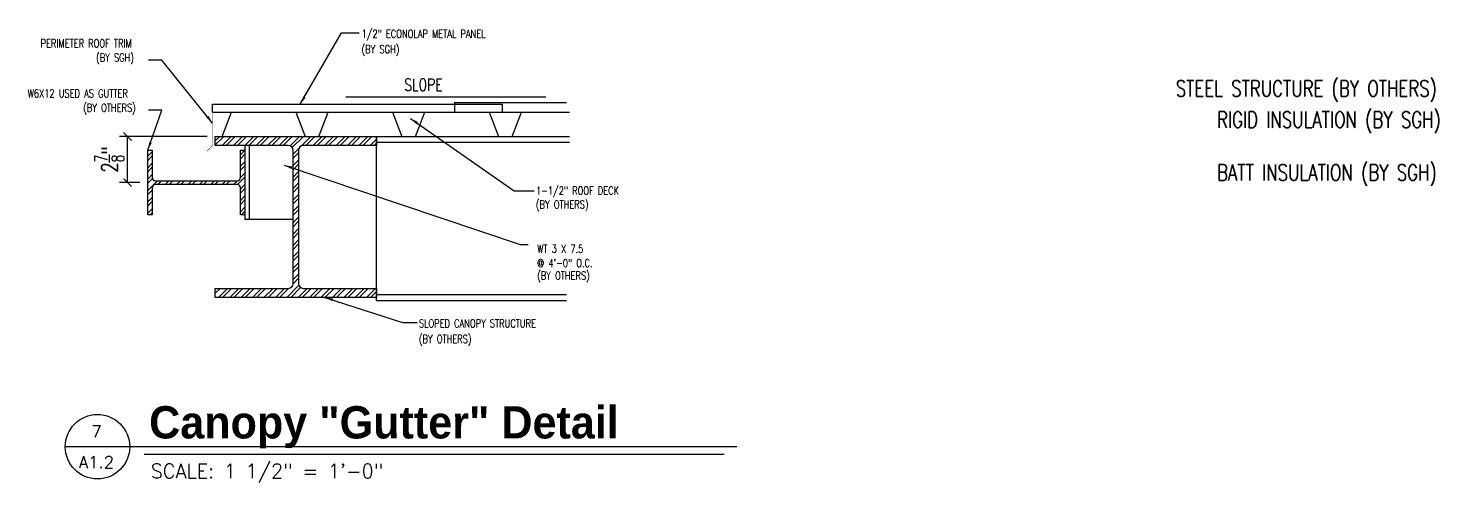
# Model space of a CAD drawing. Header units: inches. Extents: x 0 to 10293, y 0 to 4182.
# Drawn here: x 425.3 to 512.8, y 4083.4 to 4111.6 of the extents above; entities that cross this region are included whole.
import ezdxf
from ezdxf.enums import TextEntityAlignment as Align

# ---------------------------------------------------------------- set-up
doc = ezdxf.new("R2010")
doc.units = ezdxf.units.IN
doc.header["$LTSCALE"] = 48
doc.header["$MEASUREMENT"] = 0
doc.linetypes.add('HIDDEN3', pattern=[0.1125, 0.0625, -0.05])
doc.styles.add('Arch-Dim', font='romans.shx', dxfattribs={"width": 0.75})
doc.styles.add('BOLD', font='bold.shx', dxfattribs={"height": 18})
doc.styles.add('NOTATION', font='romans.shx', dxfattribs={"width": 0.75})
doc.styles.add('SIMPLEX', font='SIMPLEX.SHX')
doc.dimstyles.new('Aec-Arch-I-96', dxfattribs={"dimscale": 96, "dimtxt": 0.09375, "dimasz": 0.0625, "dimexe": 0.0625, "dimexo": 0.0625, "dimgap": 0.03125, "dimtad": 1, "dimdec": 4, "dimzin": 3, "dimdsep": 46, "dimlunit": 4, "dimtxsty": 'Arch-Dim', "dimblk": 'ARCHTICK', "dimcen": 0.09375, "dimazin": 2, "dimtfac": 0.75, "dimtdec": 4, "dimtix": 1, "dimtmove": 2, "dimatfit": 2, "dimfxl": 0, "dimtolj": 1, "dimtzin": 0, "dimarcsym": 0})

# ---------------------------------------------------------------- blocks, each defined once
blk = doc.blocks.new('_ArchTick')
at = {"color": 0, "linetype": 'ByBlock', "const_width": 0.15}
blk.add_lwpolyline([(-0.5, -0.5), (0.5, 0.5)], dxfattribs=at)
blk = doc.blocks.new('STDTITLE')
at = {"color": 5}
blk.add_line((10.421, 0), (0, 0), dxfattribs=at)
at = {"color": 4}
blk.add_line((10.225, -0.12), (1.227, -0.12), dxfattribs=at)
at = {"color": 5}
blk.add_circle((0.5, 0), 0.5, dxfattribs=at)
at = {"color": 4, "flags": 12}
for tag, p, height, style in [('TITLE2', (1.302, 0.78), 0.5, 'BOLD'), ('TITLE1', (1.302, 0.128), 0.5, 'BOLD'), ('SCALE', (1.326, -0.486), 0.219, 'SIMPLEX')]:
    blk.add_attdef(tag, p, '', height=height, dxfattribs=dict(at, style=style))
at = {"color": 4, "style": 'SIMPLEX', "flags": 12}
for tag, p in [('INFORMATION3', (10.222, 0.791)), ('INFORMATION2', (10.222, 0.462)), ('INFORMATION1', (10.222, 0.133))]:
    blk.add_attdef(tag, text='', height=0.188, dxfattribs=at).set_placement(p, align=Align.RIGHT)
blk.add_attdef('DETNO', text='', height=0.188, dxfattribs=at).set_placement((0.484, 0.142), align=Align.CENTER)
blk.add_attdef('SHTNO', text='', height=0.188, dxfattribs=at).set_placement((0.484, -0.145), align=Align.TOP_CENTER)
blk = doc.blocks.new('*D180')
at = {"color": 0, "lineweight": -2}
for p, q in [((436.384, 4104.897), (430.942, 4104.897)), ((431.442, 4102.039), (431.442, 4104.897)), ((432.194, 4102.039), (430.942, 4102.039))]:
    blk.add_line(p, q, dxfattribs=at)
at = {"layer": 'Defpoints', "color": 0}
for p in [(431.442, 4104.897), (436.884, 4104.897), (432.694, 4102.039)]:
    blk.add_point(p, dxfattribs=at)
at = {"color": 0, "lineweight": -2, "xscale": 0.5, "yscale": 0.5, "zscale": 0.5}
for p, rotation in [((431.442, 4104.897), 90), ((431.442, 4102.039), 270)]:
    blk.add_blockref('_ArchTick', p, dxfattribs=dict(at, rotation=rotation))
at = {"color": 0, "insert": (430.317, 4103.468), "char_height": 1, "attachment_point": 5, "rotation": 90, "style": 'Arch-Dim'}
blk.add_mtext('\\A1;2{\\H0.750000x;\\S7/8;}"', dxfattribs=at)

msp = doc.modelspace()

# ---------------------------------------------------------------- linework, layer by layer
for p, q in [((436.7152, 4106.39662), (436.7152, 4106.89662)), ((436.7152, 4106.89662), (451.73699, 4106.89662)), ((451.73699, 4106.9934), (458.6755, 4106.9934)), ((451.73699, 4106.9934), (451.73699, 4106.39662)), ((436.7152, 4106.39662), (458.6755, 4106.39662)), ((436.8837, 4104.37107), (437.40925, 4104.89662)), ((436.8837, 4104.62107), (437.15925, 4104.89662)), ((437.30636, 4104.33662), (437.86636, 4104.89662)), ((437.55636, 4104.33662), (438.11636, 4104.89662)), ((438.01347, 4104.33662), (438.57347, 4104.89662)), ((438.26347, 4104.33662), (438.82347, 4104.89662)), ((438.72057, 4104.33662), (439.28057, 4104.89662)), ((438.97057, 4104.33662), (439.53057, 4104.89662)), ((439.42768, 4104.33662), (439.98768, 4104.89662)), ((439.67768, 4104.33662), (440.23768, 4104.89662)), ((440.13479, 4104.33662), (440.69479, 4104.89662)), ((440.38479, 4104.33662), (440.94479, 4104.89662)), ((440.84189, 4104.33662), (441.40189, 4104.89662)), ((441.09189, 4104.33662), (441.65189, 4104.89662)), ((441.52743, 4104.31504), (442.109, 4104.89662)), ((441.66485, 4104.20246), (442.359, 4104.89662)), ((442.23054, 4104.31105), (442.81611, 4104.89662)), ((442.50611, 4104.33662), (443.06611, 4104.89662)), ((442.96321, 4104.33662), (443.52321, 4104.89662)), ((443.21321, 4104.33662), (443.77321, 4104.89662)), ((443.67032, 4104.33662), (444.23032, 4104.89662)), ((443.92032, 4104.33662), (444.48032, 4104.89662)), ((444.37743, 4104.33662), (444.93743, 4104.89662)), ((444.62743, 4104.33662), (445.18743, 4104.89662)), ((445.08453, 4104.33662), (445.64453, 4104.89662)), ((445.33453, 4104.33662), (445.89453, 4104.89662)), ((445.79164, 4104.33662), (446.35164, 4104.89662)), ((446.04164, 4104.33662), (446.60164, 4104.89662)), ((446.8837, 4104.89662), (458.8655, 4104.89662)), ((446.8837, 4094.72662), (446.8837, 4104.89662)), ((438.4437, 4103.75912), (438.7237, 4104.03912)), ((438.7237, 4104.33662), (438.7237, 4099.74162)), ((441.31647, 4104.33662), (438.7237, 4104.33662)), ((438.9837, 4104.33662), (438.9837, 4099.74162)), ((441.7137, 4103.79421), (442.07927, 4104.15978)), ((446.49875, 4104.33662), (446.8837, 4104.72157)), ((446.74875, 4104.33662), (446.8837, 4104.47157)), ((446.8837, 4104.53662), (458.8655, 4104.53662)), ((432.6937, 4103.66597), (432.9737, 4103.94597)), ((432.6937, 4103.41597), (432.9737, 4103.69597)), ((432.6937, 4102.95886), (432.9737, 4103.23886)), ((438.4437, 4103.50912), (438.7237, 4103.78912)), ((438.4437, 4103.05201), (438.7237, 4103.33201)), ((441.7137, 4103.54421), (442.0537, 4103.88421)), ((441.7137, 4103.0871), (442.0537, 4103.4271)), ((441.7137, 4102.8371), (442.0537, 4103.1771)), ((432.6937, 4102.70886), (432.9737, 4102.98886)), ((432.6937, 4102.25176), (432.9737, 4102.53176)), ((432.6937, 4102.00176), (432.98394, 4102.292)), ((438.27089, 4101.9221), (438.7237, 4102.3749)), ((438.44341, 4102.34462), (438.7237, 4102.6249)), ((438.4437, 4102.80201), (438.7237, 4103.08201)), ((441.7137, 4102.38), (442.0537, 4102.72)), ((441.7137, 4102.13), (442.0537, 4102.47)), ((432.6937, 4101.54465), (433.30317, 4102.15412)), ((432.6937, 4101.29465), (432.9737, 4101.57465)), ((433.32317, 4101.92412), (433.55317, 4102.15412)), ((433.78027, 4101.92412), (434.01027, 4102.15412)), ((434.03027, 4101.92412), (434.26027, 4102.15412)), ((434.48738, 4101.92412), (434.71738, 4102.15412)), ((434.73738, 4101.92412), (434.96738, 4102.15412)), ((435.19449, 4101.92412), (435.42449, 4102.15412)), ((435.44449, 4101.92412), (435.67449, 4102.15412)), ((435.90159, 4101.92412), (436.13159, 4102.15412)), ((436.15159, 4101.92412), (436.38159, 4102.15412)), ((436.6087, 4101.92412), (436.8387, 4102.15412)), ((436.8587, 4101.92412), (437.0887, 4102.15412)), ((437.31581, 4101.92412), (437.54581, 4102.15412)), ((437.56581, 4101.92412), (437.79581, 4102.15412)), ((438.02291, 4101.92412), (438.2532, 4102.1544)), ((438.4437, 4101.6378), (438.7237, 4101.9178)), ((438.4437, 4101.3878), (438.7237, 4101.6678)), ((441.7137, 4101.67289), (442.0537, 4102.01289)), ((441.7137, 4101.42289), (442.0537, 4101.76289)), ((432.6937, 4100.83754), (432.9737, 4101.11754)), ((432.6937, 4100.58754), (432.9737, 4100.86754)), ((438.4437, 4100.93069), (438.7237, 4101.21069)), ((438.4437, 4100.68069), (438.7237, 4100.96069)), ((438.4437, 4100.22358), (438.7237, 4100.50358)), ((441.7137, 4100.96578), (442.0537, 4101.30578)), ((441.7137, 4100.71578), (442.0537, 4101.05578)), ((441.7137, 4100.25868), (442.0537, 4100.59868)), ((432.6937, 4100.13044), (432.9737, 4100.41044)), ((432.85238, 4100.03912), (432.9737, 4100.16044)), ((438.50923, 4100.03912), (438.7237, 4100.25358)), ((441.7137, 4099.74162), (438.7237, 4099.74162)), ((441.7137, 4100.00868), (442.0537, 4100.34868)), ((441.7137, 4099.55157), (442.0537, 4099.89157)), ((441.7137, 4099.30157), (442.0537, 4099.64157)), ((441.7137, 4098.84446), (442.0537, 4099.18446)), ((441.7137, 4098.59446), (442.0537, 4098.93446)), ((441.7137, 4098.13736), (442.0537, 4098.47736)), ((441.7137, 4097.88736), (442.0537, 4098.22736)), ((441.7137, 4097.43025), (442.0537, 4097.77025)), ((441.7137, 4097.18025), (442.0537, 4097.52025)), ((441.7137, 4096.72314), (442.0537, 4097.06314)), ((441.7137, 4096.47314), (442.0537, 4096.81314)), ((441.7137, 4096.01604), (442.0537, 4096.35604)), ((436.8837, 4095.17868), (437.18164, 4095.47662)), ((436.8837, 4095.42868), (436.93164, 4095.47662)), ((437.07875, 4094.91662), (437.63875, 4095.47662)), ((437.32875, 4094.91662), (437.88875, 4095.47662)), ((437.78585, 4094.91662), (438.34585, 4095.47662)), ((438.03585, 4094.91662), (438.59585, 4095.47662)), ((438.49296, 4094.91662), (439.05296, 4095.47662)), ((438.74296, 4094.91662), (439.30296, 4095.47662)), ((439.20007, 4094.91662), (439.76007, 4095.47662)), ((439.45007, 4094.91662), (440.01007, 4095.47662)), ((439.90717, 4094.91662), (440.46717, 4095.47662)), ((440.15717, 4094.91662), (440.71717, 4095.47662)), ((440.61428, 4094.91662), (441.17428, 4095.47662)), ((440.86428, 4094.91662), (441.42439, 4095.47673)), ((441.32139, 4094.91662), (442.07313, 4095.66836)), ((441.57139, 4094.91662), (442.1833, 4095.52853)), ((441.71359, 4095.76592), (442.0537, 4096.10604)), ((442.0285, 4094.91662), (442.5885, 4095.47662)), ((442.2785, 4094.91662), (442.8385, 4095.47662)), ((442.7356, 4094.91662), (443.2956, 4095.47662)), ((442.9856, 4094.91662), (443.5456, 4095.47662)), ((443.44271, 4094.91662), (444.00271, 4095.47662)), ((443.69271, 4094.91662), (444.25271, 4095.47662)), ((444.14982, 4094.91662), (444.70982, 4095.47662)), ((444.39982, 4094.91662), (444.95982, 4095.47662)), ((444.85692, 4094.91662), (445.41692, 4095.47662)), ((445.10692, 4094.91662), (445.66692, 4095.47662)), ((445.56403, 4094.91662), (446.12403, 4095.47662)), ((445.81403, 4094.91662), (446.37403, 4095.47662)), ((446.27114, 4094.91662), (446.83114, 4095.47662)), ((446.52114, 4094.91662), (446.8837, 4095.27918)), ((446.8837, 4095.08662), (458.6755, 4095.08662)), ((446.8837, 4094.72662), (458.6755, 4094.72662))]:
    msp.add_line(p, q)
at = {"linetype": 'HIDDEN3'}
for p, q in [((451.73699, 4106.89662), (454.6878, 4106.89662)), ((454.6878, 4106.89662), (454.6878, 4106.39662))]:
    msp.add_line(p, q, dxfattribs=at)
at = {"linetype": 'Continuous'}
for p, q in [((436.8837, 4104.89662), (446.8837, 4104.89662)), ((436.8837, 4104.33662), (436.8837, 4104.89662)), ((436.8837, 4104.89662), (436.8837, 4104.89662)), ((446.8837, 4104.89662), (446.8837, 4104.33662)), ((432.6937, 4100.03912), (432.6937, 4104.03912)), ((432.6937, 4104.03912), (432.9737, 4104.03912)), ((432.9737, 4104.03912), (432.9737, 4102.35537)), ((441.4162, 4104.33662), (436.8837, 4104.33662)), ((438.4437, 4102.35537), (438.4437, 4104.03912)), ((438.4437, 4104.03912), (438.7237, 4104.03912)), ((438.7237, 4104.03912), (438.7237, 4100.03912)), ((438.7237, 4104.03912), (438.7237, 4104.03912)), ((441.7137, 4095.77412), (441.7137, 4104.03912)), ((442.0537, 4104.03912), (442.0537, 4095.77412)), ((446.8837, 4104.33662), (442.3512, 4104.33662)), ((432.9737, 4101.72287), (432.9737, 4100.03912)), ((433.17495, 4102.15412), (438.24245, 4102.15412)), ((438.24245, 4101.92412), (433.17495, 4101.92412)), ((438.4437, 4100.03912), (438.4437, 4101.72287)), ((432.9737, 4100.03912), (432.6937, 4100.03912)), ((438.7237, 4100.03912), (438.4437, 4100.03912)), ((436.8837, 4094.91662), (436.8837, 4095.47662)), ((436.8837, 4095.47662), (441.4162, 4095.47662)), ((442.3512, 4095.47662), (446.8837, 4095.47662)), ((446.8837, 4095.47662), (446.8837, 4094.91662)), ((446.8837, 4094.91662), (436.8837, 4094.91662))]:
    msp.add_line(p, q, dxfattribs=at)
at = {"const_width": 0.03125}
msp.add_lwpolyline([(437.7152, 4106.36537), (436.7152, 4106.36537), (436.7152, 4104.33662), (436.36165, 4103.98306)], dxfattribs=at)
at = {"flags": 128}
for points in [[(436.8837, 4104.89662), (437.30635, 4104.89662), (437.8837, 4106.39662), (441.8837, 4106.39662), (442.46105, 4104.89662), (442.8837, 4104.89662)], [(442.8837, 4104.89662), (443.30635, 4104.89662), (443.8837, 4106.39662), (447.8837, 4106.39662), (448.46105, 4104.89662), (448.8837, 4104.89662)], [(448.8837, 4104.89662), (449.30635, 4104.89662), (449.8837, 4106.39662), (453.8837, 4106.39662), (454.46105, 4104.89662), (454.8837, 4104.89662)], [(454.8837, 4104.89662), (455.30635, 4104.89662), (455.8837, 4106.39662), (458.8655, 4106.39662)]]:
    msp.add_lwpolyline(points, dxfattribs=at)
at = {"linetype": 'Continuous'}
for centre, radius, start, end in [((441.4162, 4104.03912), 0.2975, 0, 90), ((442.3512, 4104.03912), 0.2975, 90, 180), ((433.17495, 4102.35537), 0.20125, 180, 270), ((438.24245, 4102.35537), 0.20125, 270, 0), ((433.17495, 4101.72287), 0.20125, 90, 180), ((438.24245, 4101.72287), 0.20125, 0, 90), ((441.4162, 4095.77412), 0.2975, 270, 0), ((442.3512, 4095.77412), 0.2975, 180, 270)]:
    msp.add_arc(centre, radius, start, end, dxfattribs=at)

# ---------------------------------------------------------------- block references
at = {"layer": 'Defpoints'}
ref = msp.add_blockref('STDTITLE', (427.57229, 4085.65257), dxfattribs=dict(at, xscale=4, yscale=4, zscale=4))
ref.add_attrib('DETNO', '7', dxfattribs={"layer": '0', "color": 4, "height": 0.7503, "style": 'SIMPLEX', "flags": 12}).set_placement((429.51005, 4086.21859), align=Align.CENTER)
ref.add_attrib('SHTNO', 'A1.2', dxfattribs={"layer": '0', "color": 4, "height": 0.7503, "style": 'SIMPLEX', "flags": 12}).set_placement((429.51005, 4085.07155), align=Align.TOP_CENTER)
ref.add_attrib('TITLE1', 'Canopy "Gutter" Detail ', (432.77945, 4086.16607), dxfattribs={"layer": '0', "color": 4, "height": 2.0008, "style": 'BOLD', "flags": 12})
ref.add_attrib('SCALE', 'SCALE: 1 1/2" = 1\'-0"', (432.87515, 4083.70844), dxfattribs={"layer": '0', "color": 4, "height": 0.87535, "style": 'SIMPLEX', "flags": 12})

# ---------------------------------------------------------------- texts
at = {"style": 'NOTATION', "width": 0.75}
for s, height, p in [('1/2" ECONOLAP METAL PANEL', 0.5, (445.96507, 4111.01498)), ('PERIMETER ROOF TRIM', 0.5, (426.0438, 4110.42335)), ('(BY SGH)', 0.5, (429.49023, 4109.53787)), ('(BY SGH)', 0.5, (445.96507, 4110.05553)), ('SLOPE', 0.75, (448.60876, 4107.72746)), ('STEEL STRUCTURE (BY OTHERS)', 1, (496.49657, 4107.37225)), ('W6X12 USED AS GUTTER', 0.5, (425.24255, 4107.31607)), ('(BY OTHERS)', 0.5, (428.68898, 4106.4306)), ('RIGID INSULATION (BY SGH)', 1, (499.06003, 4105.43769)), ('BATT INSULATION (BY SGH)', 1, (499.06003, 4102.15934)), ('1-1/2" ROOF DECK', 0.5, (456.78576, 4101.28879)), ('(BY OTHERS)', 0.5, (456.78576, 4100.43011)), ('WT 3 X 7.5 ', 0.5, (456.86281, 4097.68112)), ('@ 4\'-0" O.C.', 0.5, (456.86281, 4096.79564)), ('(BY OTHERS)', 0.5, (456.86281, 4096.0198)), ('SLOPED CANOPY STRUCTURE', 0.5, (449.52319, 4093.05191)), ('(BY OTHERS)', 0.5, (449.52319, 4092.08361))]:
    msp.add_text(s, height=height, dxfattribs=at).set_placement(p)

# ---------------------------------------------------------------- dimensions: what is measured, and where the dimension line sits
dim = msp.add_linear_dim(base=(431.4425, 4104.89662), p1=(432.6937, 4102.03912), p2=(436.8837, 4104.89662), angle=90, dimstyle='Aec-Arch-I-96', override={"dimscale": 8, "dimtxt": 0.125})
dim.commit()
dim.dimension.update_dxf_attribs({"geometry": '*D180', "text_midpoint": (430.3175, 4103.46787)})

# ---------------------------------------------------------------- leaders
for points, override in [([(442.15646, 4106.89662), (444.70867, 4111.32926), (445.80736, 4111.32926)], {"dimscale": 8, "dimtxt": 0.125}), ([(436.7152, 4105.72694), (433.57644, 4109.63525), (432.74888, 4109.63525)], {"dimscale": 8, "dimtxt": 0.125}), ([(444.98809, 4107.35362), (452.22971, 4107.35362), (457.39205, 4107.35362)], {"dimscale": 4, "dimtxt": 0.125}), ([(432.6937, 4104.03912), (433.57644, 4106.52798), (432.74888, 4106.52798)], {"dimscale": 8, "dimtxt": 0.125}), ([(449.00424, 4106.01507), (455.4346, 4101.53111), (456.68526, 4101.53111)], {"dimscale": 8, "dimtxt": 0.125}), ([(441.16305, 4103.11362), (455.80401, 4098.19085), (456.30209, 4098.19085)], {"dimscale": 8, "dimtxt": 0.125}), ([(443.69271, 4094.91662), (448.51315, 4093.36026), (449.42269, 4093.36026)], {"dimscale": 8, "dimtxt": 0.125})]:
    msp.add_leader(points, dimstyle='Aec-Arch-I-96', override=override)

doc.saveas('drawing.dxf')
